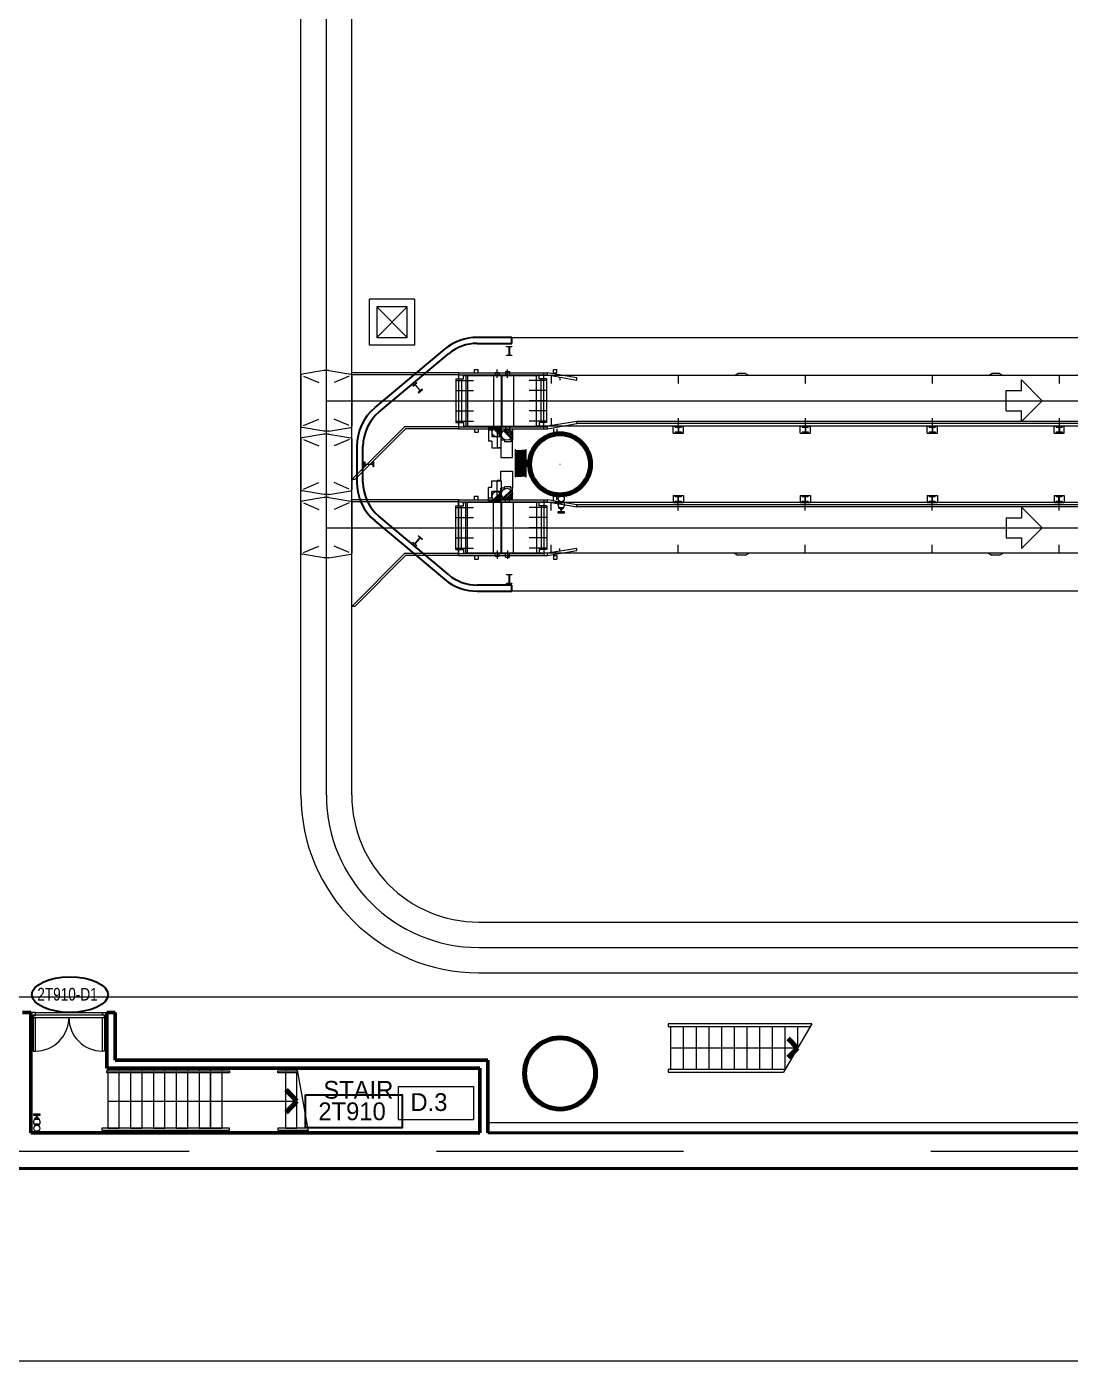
# Model space of a CAD drawing. Header units: metres. Extents: x 1807 to 3745, y 842 to 1968.
# Drawn here: x 3439.5 to 3460.05, y 1254.33 to 1280.62 of the extents above; entities that cross this region are included whole.
import ezdxf
from ezdxf.enums import TextEntityAlignment as Align

# ---------------------------------------------------------------- set-up
doc = ezdxf.new("R2010")
doc.units = ezdxf.units.M
doc.header["$MEASUREMENT"] = 0
doc.linetypes.add('DGN1', pattern=[7.299439, 0, -7.299439])
doc.linetypes.add('DGN2', pattern=[9.732586, 4.866293, -4.866293])
doc.layers.get('0').update_dxf_attribs({"lineweight": 0})
for name, color, linetype, lineweight in [('Level 1', 7, 'Continuous', 0), ('Level 31', 7, 'Continuous', 0), ('Level 33', 7, 'Continuous', 0), ('Primary Door', 7, 'Continuous', 0), ('TRIRIGA DOOR BOX', 7, 'Continuous', 0)]:
    doc.layers.add(name, color=color, linetype=linetype, lineweight=lineweight)
doc.styles.add('Style-CHAR_FAST_FONT', font='CHAR_FAST_FONT.shx', dxfattribs={"height": 0.2})

# ---------------------------------------------------------------- blocks, each defined once
blk = doc.blocks.new('AnonymusCell_234')
at = {"layer": 'Primary Door', "color": 7, "linetype": 'Continuous', "lineweight": 30}
blk.add_ellipse((0, 0), major_axis=(0.75, 0), ratio=0.466667, dxfattribs=at)
at = {"layer": 'Primary Door', "color": 7, "linetype": 'Continuous', "lineweight": 30, "style": 'Style-CHAR_FAST_FONT', "width": 0.799986}
blk.add_text('2T910-D1', height=0.25, dxfattribs=at).set_placement((-0.643, 0.133), align=Align.TOP_LEFT)
blk = doc.blocks.new('RFNUM4_36')
at = {"layer": 'Level 33', "color": 7, "linetype": 'Continuous', "lineweight": 13, "extrusion": (0, 0, -1)}
blk.add_lwpolyline([(0.00154, -0.00207), (-0.00831, -0.00207), (-0.00831, 0.00235), (0.00154, 0.00235)], close=True, dxfattribs=at)
at = {"layer": 'Level 33', "color": 7, "linetype": 'Continuous', "lineweight": 13, "extrusion": (0, 0, -1), "style": 'Style-CHAR_FAST_FONT'}
blk.add_text('D.3', height=0.002333, rotation=180, dxfattribs=at).set_placement((-0.00002, 0), align=Align.MIDDLE_LEFT)

msp = doc.modelspace()

# ---------------------------------------------------------------- linework, layer by layer
at = {"layer": 'Level 1', "color": 7, "linetype": 'Continuous', "lineweight": 0}
for p, q in [((3444.9, 1265.482), (3444.9, 1396.541)), ((3445.9, 1265.482), (3445.9, 1396.541)), ((3447.14, 1275.25), (3446.24, 1275.25)), ((3446.24, 1275.25), (3446.24, 1274.35)), ((3446.39, 1274.5), (3446.99, 1275.1)), ((3446.99, 1274.5), (3446.39, 1275.1)), ((3447.14, 1274.35), (3447.14, 1275.25)), ((3446.24, 1274.35), (3447.14, 1274.35)), ((3446.357, 1273.116), (3447.727, 1274.266)), ((3448.37, 1274.5), (3473.73, 1274.5)), ((3444.9, 1273.749), (3444.9, 1272.751)), ((3445.35, 1273.845), (3444.921, 1273.774)), ((3444.95, 1273.738), (3445.25, 1273.611)), ((3445.45, 1273.845), (3445.35, 1273.845)), ((3445.45, 1273.845), (3445.879, 1273.774)), ((3445.85, 1273.738), (3445.55, 1273.611)), ((3447.28, 1273.8), (3445.9, 1273.8)), ((3447.28, 1273.76), (3445.9, 1273.76)), ((3445.9, 1273.749), (3445.9, 1272.751)), ((3445.9, 1273.749), (3445.9, 1272.751)), ((3448, 1273.8), (3447.28, 1273.8)), ((3448, 1273.76), (3447.28, 1273.76)), ((3448, 1273.8), (3449.754, 1273.8)), ((3448, 1273.8), (3448, 1272.7)), ((3448, 1273.76), (3449.754, 1273.76)), ((3448.097, 1273.75), (3448.147, 1273.75)), ((3448.097, 1273.68), (3448.097, 1273.75)), ((3473.953, 1273.75), (3448.147, 1273.75)), ((3448.17, 1273.75), (3449.562, 1273.75)), ((3448.315, 1273.8), (3448.315, 1273.87)), ((3448.315, 1273.87), (3448.385, 1273.87)), ((3448.385, 1273.8), (3448.385, 1273.87)), ((3448.689, 1273.76), (3448.839, 1273.76)), ((3448.724, 1273.81), (3448.804, 1273.81)), ((3448.724, 1273.81), (3448.724, 1273.76)), ((3448.804, 1273.81), (3448.804, 1273.76)), ((3448.868, 1273.76), (3449.068, 1273.76)), ((3448.928, 1273.83), (3448.928, 1273.76)), ((3448.928, 1273.83), (3449.008, 1273.83)), ((3449.008, 1273.83), (3449.008, 1273.76)), ((3449.589, 1273.75), (3449.539, 1273.75)), ((3449.589, 1273.68), (3449.589, 1273.75)), ((3449.754, 1273.76), (3449.754, 1273.8)), ((3450.328, 1273.7), (3449.754, 1273.8)), ((3449.754, 1273.76), (3450.328, 1273.66)), ((3449.828, 1273.75), (3449.828, 1273.59)), ((3449.868, 1273.8), (3449.868, 1273.87)), ((3449.868, 1273.87), (3449.938, 1273.87)), ((3449.868, 1273.8), (3449.938, 1273.8)), ((3449.938, 1273.8), (3449.938, 1273.87)), ((3452.328, 1273.75), (3452.328, 1273.59)), ((3453.434, 1273.75), (3453.503, 1273.79)), ((3453.653, 1273.79), (3453.503, 1273.79)), ((3453.653, 1273.79), (3453.723, 1273.75)), ((3454.828, 1273.75), (3454.828, 1273.59)), ((3457.328, 1273.75), (3457.328, 1273.59)), ((3458.434, 1273.75), (3458.503, 1273.79)), ((3458.653, 1273.79), (3458.503, 1273.79)), ((3458.653, 1273.79), (3458.723, 1273.75)), ((3459.828, 1273.75), (3459.828, 1273.59)), ((3447.947, 1273.68), (3447.947, 1272.82)), ((3447.947, 1273.68), (3448.097, 1273.68)), ((3447.947, 1273.65), (3448.297, 1273.65)), ((3449.739, 1273.65), (3449.389, 1273.65)), ((3449.739, 1273.68), (3449.589, 1273.68)), ((3449.739, 1272.82), (3449.739, 1273.68)), ((3449.998, 1273.7), (3449.998, 1273.66)), ((3450.328, 1273.66), (3450.328, 1273.7)), ((3459.084, 1273.662), (3459.494, 1273.252)), ((3459.084, 1273.452), (3459.084, 1273.662)), ((3445.399, 1273.249), (3445.401, 1273.251)), ((3445.399, 1273.251), (3445.401, 1273.249)), ((3445.399, 1273.251), (3445.401, 1273.249)), ((3445.401, 1273.251), (3445.399, 1273.249)), ((3447.279, 1273.249), (3447.281, 1273.251)), ((3447.279, 1273.251), (3447.281, 1273.249)), ((3447.947, 1273.45), (3448.297, 1273.45)), ((3447.947, 1273.25), (3448.297, 1273.25)), ((3449.739, 1273.45), (3449.389, 1273.45)), ((3449.739, 1273.25), (3449.389, 1273.25)), ((3458.784, 1273.052), (3458.784, 1273.452)), ((3458.784, 1273.452), (3459.084, 1273.452)), ((3459.084, 1272.842), (3459.494, 1273.252)), ((3447.947, 1273.05), (3448.297, 1273.05)), ((3449.739, 1273.05), (3449.389, 1273.05)), ((3458.784, 1273.052), (3459.084, 1273.052)), ((3459.084, 1272.842), (3459.084, 1273.052)), ((3445.35, 1272.655), (3444.921, 1272.727)), ((3444.95, 1272.762), (3445.25, 1272.889)), ((3445.45, 1272.655), (3445.879, 1272.727)), ((3445.85, 1272.762), (3445.55, 1272.889)), ((3446.94, 1272.74), (3445.9, 1271.7)), ((3446.957, 1272.7), (3445.957, 1271.7)), ((3447.28, 1272.74), (3446.94, 1272.74)), ((3447.28, 1272.7), (3446.957, 1272.7)), ((3448, 1272.74), (3447.28, 1272.74)), ((3448, 1272.7), (3447.28, 1272.7)), ((3447.947, 1272.85), (3448.297, 1272.85)), ((3447.947, 1272.82), (3448.097, 1272.82)), ((3448, 1272.74), (3449.754, 1272.74)), ((3448, 1272.7), (3449.754, 1272.7)), ((3448.097, 1272.82), (3448.097, 1272.75)), ((3448.097, 1272.75), (3448.147, 1272.75)), ((3448.147, 1272.75), (3449.562, 1272.75)), ((3448.315, 1272.7), (3448.315, 1272.63)), ((3448.385, 1272.7), (3448.385, 1272.63)), ((3448.844, 1272.72), (3448.594, 1272.72)), ((3448.594, 1272.72), (3448.594, 1272.67)), ((3448.689, 1272.74), (3448.839, 1272.74)), ((3448.821, 1272.568), (3448.692, 1272.697)), ((3448.833, 1272.586), (3448.709, 1272.709)), ((3448.724, 1272.74), (3448.724, 1272.72)), ((3448.841, 1272.607), (3448.73, 1272.717)), ((3448.844, 1272.634), (3448.757, 1272.72)), ((3449.064, 1272.69), (3448.764, 1272.69)), ((3448.764, 1272.69), (3448.764, 1272.63)), ((3448.804, 1272.74), (3448.804, 1272.72)), ((3448.844, 1272.72), (3448.844, 1272.538)), ((3448.868, 1272.74), (3449.068, 1272.74)), ((3448.928, 1272.74), (3448.928, 1272.69)), ((3449.061, 1272.554), (3448.928, 1272.687)), ((3449.064, 1272.587), (3448.961, 1272.69)), ((3449.008, 1272.74), (3449.008, 1272.69)), ((3449.064, 1272.69), (3449.064, 1272.472)), ((3449.739, 1272.85), (3449.389, 1272.85)), ((3449.589, 1272.75), (3449.539, 1272.75)), ((3449.739, 1272.82), (3449.589, 1272.82)), ((3449.589, 1272.82), (3449.589, 1272.75)), ((3473.953, 1272.75), (3449.589, 1272.75)), ((3450.328, 1272.84), (3449.754, 1272.75)), ((3449.754, 1272.7), (3450.328, 1272.8)), ((3449.754, 1272.7), (3449.754, 1272.75)), ((3449.828, 1272.91), (3449.828, 1272.75)), ((3449.868, 1272.7), (3449.868, 1272.63)), ((3449.938, 1272.7), (3449.938, 1272.63)), ((3469.918, 1272.84), (3450.328, 1272.84)), ((3450.328, 1272.8), (3450.328, 1272.84)), ((3469.328, 1272.8), (3450.328, 1272.8)), ((3452.228, 1272.616), (3452.228, 1272.75)), ((3452.228, 1272.75), (3452.428, 1272.75)), ((3452.268, 1272.74), (3452.388, 1272.74)), ((3452.268, 1272.74), (3452.268, 1272.73)), ((3452.268, 1272.73), (3452.323, 1272.73)), ((3452.288, 1272.75), (3452.288, 1272.74)), ((3452.323, 1272.73), (3452.323, 1272.636)), ((3452.328, 1272.91), (3452.328, 1272.75)), ((3452.333, 1272.73), (3452.388, 1272.73)), ((3452.333, 1272.73), (3452.333, 1272.636)), ((3452.368, 1272.75), (3452.368, 1272.74)), ((3452.388, 1272.74), (3452.388, 1272.73)), ((3452.428, 1272.616), (3452.428, 1272.75)), ((3454.728, 1272.616), (3454.728, 1272.75)), ((3454.728, 1272.75), (3454.928, 1272.75)), ((3454.768, 1272.74), (3454.888, 1272.74)), ((3454.768, 1272.74), (3454.768, 1272.73)), ((3454.768, 1272.73), (3454.823, 1272.73)), ((3454.788, 1272.75), (3454.788, 1272.74)), ((3454.823, 1272.73), (3454.823, 1272.636)), ((3454.828, 1272.91), (3454.828, 1272.75)), ((3454.833, 1272.73), (3454.888, 1272.73)), ((3454.833, 1272.73), (3454.833, 1272.636)), ((3454.868, 1272.75), (3454.868, 1272.74)), ((3454.888, 1272.74), (3454.888, 1272.73)), ((3454.928, 1272.616), (3454.928, 1272.75)), ((3457.228, 1272.616), (3457.228, 1272.75)), ((3457.228, 1272.75), (3457.428, 1272.75)), ((3457.268, 1272.74), (3457.388, 1272.74)), ((3457.268, 1272.74), (3457.268, 1272.73)), ((3457.268, 1272.73), (3457.323, 1272.73)), ((3457.288, 1272.75), (3457.288, 1272.74)), ((3457.323, 1272.73), (3457.323, 1272.636)), ((3457.328, 1272.91), (3457.328, 1272.75)), ((3457.333, 1272.73), (3457.388, 1272.73)), ((3457.333, 1272.73), (3457.333, 1272.636)), ((3457.368, 1272.75), (3457.368, 1272.74)), ((3457.388, 1272.74), (3457.388, 1272.73)), ((3457.428, 1272.616), (3457.428, 1272.75)), ((3459.728, 1272.616), (3459.728, 1272.75)), ((3459.728, 1272.75), (3459.928, 1272.75)), ((3459.768, 1272.74), (3459.888, 1272.74)), ((3459.768, 1272.74), (3459.768, 1272.73)), ((3459.768, 1272.73), (3459.823, 1272.73)), ((3459.788, 1272.75), (3459.788, 1272.74)), ((3459.823, 1272.73), (3459.823, 1272.636)), ((3459.828, 1272.91), (3459.828, 1272.75)), ((3459.833, 1272.73), (3459.888, 1272.73)), ((3459.833, 1272.73), (3459.833, 1272.636)), ((3459.868, 1272.75), (3459.868, 1272.74)), ((3459.888, 1272.74), (3459.888, 1272.73)), ((3459.928, 1272.616), (3459.928, 1272.75)), ((3444.9, 1272.499), (3444.9, 1271.501)), ((3445.35, 1272.595), (3444.921, 1272.523)), ((3444.95, 1272.488), (3445.25, 1272.361)), ((3445.45, 1272.655), (3445.35, 1272.655)), ((3445.45, 1272.595), (3445.35, 1272.595)), ((3445.399, 1272.626), (3445.401, 1272.624)), ((3445.401, 1272.626), (3445.399, 1272.624)), ((3445.45, 1272.595), (3445.879, 1272.523)), ((3445.85, 1272.488), (3445.55, 1272.361)), ((3445.9, 1272.499), (3445.9, 1271.501)), ((3445.9, 1272.499), (3445.9, 1271.501)), ((3448.315, 1272.63), (3448.385, 1272.63)), ((3448.654, 1272.67), (3448.594, 1272.67)), ((3448.654, 1272.67), (3448.654, 1272.538)), ((3448.844, 1272.538), (3448.654, 1272.538)), ((3448.836, 1272.63), (3448.764, 1272.63)), ((3448.836, 1272.63), (3448.836, 1272.472)), ((3448.908, 1272.472), (3448.836, 1272.472)), ((3449.037, 1272.508), (3448.882, 1272.663)), ((3449.051, 1272.529), (3448.903, 1272.677)), ((3448.908, 1272.472), (3448.908, 1272.442)), ((3449.028, 1272.442), (3448.908, 1272.442)), ((3449.064, 1272.472), (3449.028, 1272.472)), ((3449.028, 1272.472), (3449.028, 1272.442)), ((3449.868, 1272.63), (3449.938, 1272.63)), ((3452.228, 1272.616), (3452.428, 1272.616)), ((3452.268, 1272.636), (3452.268, 1272.626)), ((3452.268, 1272.636), (3452.323, 1272.636)), ((3452.268, 1272.626), (3452.388, 1272.626)), ((3452.333, 1272.636), (3452.388, 1272.636)), ((3452.388, 1272.636), (3452.388, 1272.626)), ((3454.728, 1272.616), (3454.928, 1272.616)), ((3454.768, 1272.636), (3454.768, 1272.626)), ((3454.768, 1272.636), (3454.823, 1272.636)), ((3454.768, 1272.626), (3454.888, 1272.626)), ((3454.833, 1272.636), (3454.888, 1272.636)), ((3454.888, 1272.636), (3454.888, 1272.626)), ((3457.228, 1272.616), (3457.428, 1272.616)), ((3457.268, 1272.636), (3457.268, 1272.626)), ((3457.268, 1272.636), (3457.323, 1272.636)), ((3457.268, 1272.626), (3457.388, 1272.626)), ((3457.333, 1272.636), (3457.388, 1272.636)), ((3457.388, 1272.636), (3457.388, 1272.626)), ((3459.728, 1272.616), (3459.928, 1272.616)), ((3459.768, 1272.636), (3459.768, 1272.626)), ((3459.768, 1272.636), (3459.823, 1272.636)), ((3459.768, 1272.626), (3459.888, 1272.626)), ((3459.833, 1272.636), (3459.888, 1272.636)), ((3459.888, 1272.636), (3459.888, 1272.626)), ((3446, 1271.65), (3446, 1272.35)), ((3449.13, 1272.264), (3449.13, 1271.774)), ((3449.149, 1272.264), (3449.149, 1271.774)), ((3449.167, 1272.264), (3449.167, 1271.774)), ((3449.186, 1272.264), (3449.186, 1271.774)), ((3449.204, 1272.264), (3449.204, 1271.774)), ((3449.223, 1272.264), (3449.223, 1271.774)), ((3449.241, 1272.261), (3449.241, 1271.774)), ((3449.241, 1272.261), (3449.241, 1271.774)), ((3449.26, 1272.264), (3449.26, 1271.774)), ((3449.278, 1272.264), (3449.278, 1271.774)), ((3449.297, 1272.264), (3449.297, 1271.774)), ((3449.316, 1272.264), (3449.316, 1271.774)), ((3445.399, 1272.001), (3445.401, 1271.999)), ((3445.401, 1272.001), (3445.399, 1271.999)), ((3449.999, 1271.999), (3450.001, 1272.001)), ((3449.999, 1272.001), (3450.001, 1271.999)), ((3444.95, 1271.512), (3445.25, 1271.639)), ((3445.85, 1271.512), (3445.55, 1271.639)), ((3445.957, 1271.7), (3445.9, 1271.7)), ((3445.35, 1271.405), (3444.921, 1271.477)), ((3445.45, 1271.405), (3445.35, 1271.405)), ((3445.399, 1271.376), (3445.401, 1271.374)), ((3445.401, 1271.376), (3445.399, 1271.374)), ((3445.45, 1271.405), (3445.879, 1271.477)), ((3448.315, 1271.3), (3448.315, 1271.37)), ((3448.315, 1271.37), (3448.385, 1271.37)), ((3448.385, 1271.3), (3448.385, 1271.37)), ((3448.844, 1271.462), (3448.654, 1271.462)), ((3448.654, 1271.33), (3448.654, 1271.462)), ((3448.821, 1271.432), (3448.692, 1271.303)), ((3448.833, 1271.415), (3448.709, 1271.291)), ((3448.841, 1271.393), (3448.73, 1271.283)), ((3448.844, 1271.367), (3448.757, 1271.28)), ((3448.836, 1271.37), (3448.764, 1271.37)), ((3448.764, 1271.31), (3448.764, 1271.37)), ((3448.836, 1271.37), (3448.836, 1271.528)), ((3448.908, 1271.528), (3448.836, 1271.528)), ((3448.844, 1271.28), (3448.844, 1271.462)), ((3449.037, 1271.492), (3448.882, 1271.338)), ((3449.051, 1271.471), (3448.903, 1271.323)), ((3449.028, 1271.558), (3448.908, 1271.558)), ((3448.908, 1271.528), (3448.908, 1271.558)), ((3449.061, 1271.446), (3448.928, 1271.313)), ((3449.064, 1271.413), (3448.961, 1271.31)), ((3449.028, 1271.528), (3449.028, 1271.558)), ((3449.064, 1271.528), (3449.028, 1271.528)), ((3449.064, 1271.31), (3449.064, 1271.528)), ((3449.868, 1271.3), (3449.868, 1271.37)), ((3449.868, 1271.37), (3449.938, 1271.37)), ((3449.938, 1271.3), (3449.938, 1271.37)), ((3452.228, 1271.384), (3452.228, 1271.25)), ((3452.228, 1271.384), (3452.428, 1271.384)), ((3452.268, 1271.374), (3452.388, 1271.374)), ((3452.268, 1271.364), (3452.268, 1271.374)), ((3452.268, 1271.364), (3452.323, 1271.364)), ((3452.323, 1271.27), (3452.323, 1271.364)), ((3452.333, 1271.364), (3452.388, 1271.364)), ((3452.333, 1271.27), (3452.333, 1271.364)), ((3452.388, 1271.364), (3452.388, 1271.374)), ((3452.428, 1271.384), (3452.428, 1271.25)), ((3454.728, 1271.384), (3454.728, 1271.25)), ((3454.728, 1271.384), (3454.928, 1271.384)), ((3454.768, 1271.374), (3454.888, 1271.374)), ((3454.768, 1271.364), (3454.768, 1271.374)), ((3454.768, 1271.364), (3454.823, 1271.364)), ((3454.823, 1271.27), (3454.823, 1271.364)), ((3454.833, 1271.364), (3454.888, 1271.364)), ((3454.833, 1271.27), (3454.833, 1271.364)), ((3454.888, 1271.364), (3454.888, 1271.374)), ((3454.928, 1271.384), (3454.928, 1271.25)), ((3457.228, 1271.384), (3457.228, 1271.25)), ((3457.228, 1271.384), (3457.428, 1271.384)), ((3457.268, 1271.374), (3457.388, 1271.374)), ((3457.268, 1271.364), (3457.268, 1271.374)), ((3457.268, 1271.364), (3457.323, 1271.364)), ((3457.323, 1271.27), (3457.323, 1271.364)), ((3457.333, 1271.364), (3457.388, 1271.364)), ((3457.333, 1271.27), (3457.333, 1271.364)), ((3457.388, 1271.364), (3457.388, 1271.374)), ((3457.428, 1271.384), (3457.428, 1271.25)), ((3459.728, 1271.384), (3459.728, 1271.25)), ((3459.728, 1271.384), (3459.928, 1271.384)), ((3459.768, 1271.374), (3459.888, 1271.374)), ((3459.768, 1271.364), (3459.768, 1271.374)), ((3459.768, 1271.364), (3459.823, 1271.364)), ((3459.823, 1271.27), (3459.823, 1271.364)), ((3459.833, 1271.364), (3459.888, 1271.364)), ((3459.833, 1271.27), (3459.833, 1271.364)), ((3459.888, 1271.364), (3459.888, 1271.374)), ((3459.928, 1271.384), (3459.928, 1271.25)), ((3444.9, 1271.249), (3444.9, 1270.251)), ((3445.35, 1271.345), (3444.921, 1271.273)), ((3444.95, 1271.238), (3445.25, 1271.111)), ((3445.45, 1271.345), (3445.35, 1271.345)), ((3445.45, 1271.345), (3445.879, 1271.273)), ((3445.85, 1271.238), (3445.55, 1271.111)), ((3447.28, 1271.3), (3445.9, 1271.3)), ((3447.28, 1271.26), (3445.9, 1271.26)), ((3445.9, 1271.249), (3445.9, 1270.251)), ((3445.9, 1271.249), (3445.9, 1270.251)), ((3448, 1271.3), (3447.28, 1271.3)), ((3448, 1271.26), (3447.28, 1271.26)), ((3447.947, 1270.32), (3447.947, 1271.18)), ((3447.947, 1271.18), (3448.097, 1271.18)), ((3447.947, 1271.15), (3448.297, 1271.15)), ((3448, 1271.3), (3449.754, 1271.3)), ((3448, 1271.3), (3448, 1270.2)), ((3448, 1271.26), (3449.754, 1271.26)), ((3448.097, 1271.25), (3448.147, 1271.25)), ((3448.097, 1271.18), (3448.097, 1271.25)), ((3473.953, 1271.25), (3448.147, 1271.25)), ((3448.654, 1271.33), (3448.594, 1271.33)), ((3448.594, 1271.28), (3448.594, 1271.33)), ((3448.844, 1271.28), (3448.594, 1271.28)), ((3448.689, 1271.26), (3448.839, 1271.26)), ((3448.724, 1271.26), (3448.724, 1271.28)), ((3449.064, 1271.31), (3448.764, 1271.31)), ((3448.804, 1271.26), (3448.804, 1271.28)), ((3448.868, 1271.26), (3449.068, 1271.26)), ((3448.928, 1271.26), (3448.928, 1271.31)), ((3449.008, 1271.26), (3449.008, 1271.31)), ((3449.739, 1271.15), (3449.389, 1271.15)), ((3449.589, 1271.25), (3449.539, 1271.25)), ((3449.589, 1271.18), (3449.589, 1271.25)), ((3449.739, 1271.18), (3449.589, 1271.18)), ((3449.739, 1271.18), (3449.739, 1270.32)), ((3449.754, 1271.26), (3449.754, 1271.3)), ((3450.328, 1271.2), (3449.754, 1271.3)), ((3449.754, 1271.26), (3450.328, 1271.16)), ((3449.828, 1271.09), (3449.828, 1271.25)), ((3449.976, 1271.243), (3449.976, 1271.258)), ((3450.071, 1271.143), (3449.976, 1271.143)), ((3449.976, 1271.143), (3449.976, 1271.133)), ((3449.976, 1271.133), (3450.071, 1271.133)), ((3449.985, 1271.261), (3449.985, 1271.277)), ((3450.046, 1271.133), (3450.001, 1271.133)), ((3450.001, 1271.133), (3450.001, 1271.124)), ((3450.005, 1271.243), (3450.005, 1271.258)), ((3450.016, 1271.101), (3450.012, 1271.101)), ((3450.013, 1271.121), (3450.013, 1271.133)), ((3450.031, 1271.101), (3450.016, 1271.101)), ((3450.016, 1271.101), (3450.016, 1271.066)), ((3450.036, 1271.101), (3450.031, 1271.101)), ((3450.031, 1271.066), (3450.031, 1271.101)), ((3450.034, 1271.121), (3450.034, 1271.133)), ((3450.042, 1271.243), (3450.042, 1271.258)), ((3450.046, 1271.121), (3450.046, 1271.133)), ((3450.062, 1271.277), (3450.062, 1271.261)), ((3450.07, 1271.258), (3450.071, 1271.258)), ((3450.071, 1271.258), (3450.071, 1271.243)), ((3450.071, 1271.133), (3450.071, 1271.143)), ((3469.328, 1271.2), (3450.328, 1271.2)), ((3450.328, 1271.16), (3450.328, 1271.2)), ((3469.918, 1271.16), (3450.328, 1271.16)), ((3452.228, 1271.25), (3452.428, 1271.25)), ((3452.268, 1271.27), (3452.323, 1271.27)), ((3452.268, 1271.26), (3452.268, 1271.27)), ((3452.268, 1271.26), (3452.388, 1271.26)), ((3452.288, 1271.25), (3452.288, 1271.26)), ((3452.328, 1271.09), (3452.328, 1271.25)), ((3452.333, 1271.27), (3452.388, 1271.27)), ((3452.368, 1271.25), (3452.368, 1271.26)), ((3452.388, 1271.26), (3452.388, 1271.27)), ((3454.728, 1271.25), (3454.928, 1271.25)), ((3454.768, 1271.27), (3454.823, 1271.27)), ((3454.768, 1271.26), (3454.768, 1271.27)), ((3454.768, 1271.26), (3454.888, 1271.26)), ((3454.788, 1271.25), (3454.788, 1271.26)), ((3454.828, 1271.09), (3454.828, 1271.25)), ((3454.833, 1271.27), (3454.888, 1271.27)), ((3454.868, 1271.25), (3454.868, 1271.26)), ((3454.888, 1271.26), (3454.888, 1271.27)), ((3457.228, 1271.25), (3457.428, 1271.25)), ((3457.268, 1271.27), (3457.323, 1271.27)), ((3457.268, 1271.26), (3457.268, 1271.27)), ((3457.268, 1271.26), (3457.388, 1271.26)), ((3457.288, 1271.25), (3457.288, 1271.26)), ((3457.328, 1271.09), (3457.328, 1271.25)), ((3457.333, 1271.27), (3457.388, 1271.27)), ((3457.368, 1271.25), (3457.368, 1271.26)), ((3457.388, 1271.26), (3457.388, 1271.27)), ((3459.084, 1271.158), (3459.494, 1270.748)), ((3459.084, 1271.158), (3459.084, 1270.948)), ((3459.728, 1271.25), (3459.928, 1271.25)), ((3459.768, 1271.27), (3459.823, 1271.27)), ((3459.768, 1271.26), (3459.768, 1271.27)), ((3459.768, 1271.26), (3459.888, 1271.26)), ((3459.788, 1271.25), (3459.788, 1271.26)), ((3459.828, 1271.09), (3459.828, 1271.25)), ((3459.833, 1271.27), (3459.888, 1271.27)), ((3459.868, 1271.25), (3459.868, 1271.26)), ((3459.888, 1271.26), (3459.888, 1271.27)), ((3447.727, 1269.734), (3446.357, 1270.884)), ((3447.947, 1270.95), (3448.297, 1270.95)), ((3449.739, 1270.95), (3449.389, 1270.95)), ((3450.091, 1271.066), (3449.956, 1271.066)), ((3449.956, 1271.066), (3449.956, 1271.046)), ((3449.956, 1271.046), (3450.091, 1271.046)), ((3450.016, 1271.066), (3450.031, 1271.066)), ((3450.091, 1271.046), (3450.091, 1271.066)), ((3458.784, 1270.948), (3458.784, 1270.548)), ((3458.784, 1270.948), (3459.084, 1270.948)), ((3445.399, 1270.749), (3445.401, 1270.751)), ((3445.399, 1270.751), (3445.401, 1270.749)), ((3445.399, 1270.751), (3445.401, 1270.749)), ((3445.401, 1270.751), (3445.399, 1270.749)), ((3447.279, 1270.749), (3447.281, 1270.751)), ((3447.279, 1270.751), (3447.281, 1270.749)), ((3447.947, 1270.75), (3448.297, 1270.75)), ((3449.739, 1270.75), (3449.389, 1270.75)), ((3459.084, 1270.338), (3459.494, 1270.748)), ((3444.95, 1270.262), (3445.25, 1270.389)), ((3445.85, 1270.262), (3445.55, 1270.389)), ((3447.947, 1270.55), (3448.297, 1270.55)), ((3447.947, 1270.35), (3448.297, 1270.35)), ((3447.947, 1270.32), (3448.097, 1270.32)), ((3448.097, 1270.32), (3448.097, 1270.25)), ((3449.739, 1270.55), (3449.389, 1270.55)), ((3449.739, 1270.35), (3449.389, 1270.35)), ((3449.739, 1270.32), (3449.589, 1270.32)), ((3449.589, 1270.32), (3449.589, 1270.25)), ((3450.328, 1270.34), (3449.754, 1270.25)), ((3449.828, 1270.25), (3449.828, 1270.41)), ((3449.998, 1270.3), (3449.998, 1270.34)), ((3450.328, 1270.3), (3450.328, 1270.34)), ((3452.328, 1270.25), (3452.328, 1270.41)), ((3454.828, 1270.25), (3454.828, 1270.41)), ((3457.328, 1270.25), (3457.328, 1270.41)), ((3458.784, 1270.548), (3459.084, 1270.548)), ((3459.084, 1270.548), (3459.084, 1270.338)), ((3459.828, 1270.25), (3459.828, 1270.41)), ((3445.35, 1270.155), (3444.921, 1270.227)), ((3445.45, 1270.155), (3445.35, 1270.155)), ((3445.399, 1270.126), (3445.401, 1270.124)), ((3445.401, 1270.126), (3445.399, 1270.124)), ((3445.45, 1270.155), (3445.879, 1270.227)), ((3446.94, 1270.24), (3445.9, 1269.2)), ((3446.957, 1270.2), (3445.957, 1269.2)), ((3447.28, 1270.24), (3446.94, 1270.24)), ((3447.28, 1270.2), (3446.957, 1270.2)), ((3448, 1270.24), (3447.28, 1270.24)), ((3448, 1270.2), (3447.28, 1270.2)), ((3448, 1270.24), (3449.69, 1270.24)), ((3448, 1270.2), (3449.754, 1270.2)), ((3448.097, 1270.25), (3448.147, 1270.25)), ((3473.953, 1270.25), (3448.147, 1270.25)), ((3448.315, 1270.2), (3448.315, 1270.13)), ((3448.315, 1270.13), (3448.385, 1270.13)), ((3448.385, 1270.2), (3448.385, 1270.13)), ((3448.689, 1270.24), (3448.839, 1270.24)), ((3448.724, 1270.19), (3448.724, 1270.24)), ((3448.724, 1270.19), (3448.804, 1270.19)), ((3448.804, 1270.19), (3448.804, 1270.24)), ((3448.868, 1270.24), (3449.068, 1270.24)), ((3448.928, 1270.17), (3448.928, 1270.24)), ((3448.928, 1270.17), (3449.008, 1270.17)), ((3449.008, 1270.17), (3449.008, 1270.24)), ((3449.589, 1270.25), (3449.539, 1270.25)), ((3449.754, 1270.2), (3450.328, 1270.3)), ((3449.754, 1270.2), (3449.754, 1270.25)), ((3449.868, 1270.2), (3449.938, 1270.2)), ((3449.868, 1270.2), (3449.868, 1270.13)), ((3449.868, 1270.13), (3449.938, 1270.13)), ((3449.938, 1270.2), (3449.938, 1270.13)), ((3453.434, 1270.25), (3453.503, 1270.21)), ((3453.653, 1270.21), (3453.503, 1270.21)), ((3453.653, 1270.21), (3453.723, 1270.25)), ((3458.434, 1270.25), (3458.503, 1270.21)), ((3458.653, 1270.21), (3458.503, 1270.21)), ((3458.653, 1270.21), (3458.723, 1270.25)), ((3473.73, 1269.5), (3448.37, 1269.5)), ((3445.957, 1269.2), (3445.9, 1269.2)), ((3448.4, 1262.982), (3511.6, 1262.982)), ((3448.4, 1261.982), (3511.6, 1261.982)), ((3520.7, 1261.5), (3403.17, 1261.5)), ((3439.58, 1261.2), (3439.58, 1261.1)), ((3439.67, 1261.2), (3439.58, 1261.2)), ((3441.03, 1261.15), (3439.63, 1261.15)), ((3439.63, 1261.15), (3439.63, 1261.1)), ((3439.63, 1261.1), (3439.63, 1261.15)), ((3439.63, 1261.15), (3439.67, 1261.15)), ((3439.67, 1261.15), (3439.67, 1261.2)), ((3439.67, 1261.2), (3440.99, 1261.2)), ((3439.67, 1261.15), (3439.67, 1261.2)), ((3440.99, 1261.15), (3439.67, 1261.15)), ((3440.99, 1261.2), (3440.99, 1261.15)), ((3440.99, 1261.15), (3440.99, 1261.2)), ((3440.99, 1261.2), (3441.08, 1261.2)), ((3441.03, 1261.15), (3440.99, 1261.15)), ((3441.03, 1261.1), (3441.03, 1261.15)), ((3441.03, 1261.1), (3441.03, 1261.15)), ((3441.08, 1261.2), (3441.08, 1261.1)), ((3439.58, 1261.1), (3439.63, 1261.1)), ((3439.67, 1261.1), (3439.63, 1261.1)), ((3439.63, 1261.1), (3439.63, 1260.44)), ((3439.63, 1261.1), (3441.03, 1261.1)), ((3439.67, 1260.44), (3439.67, 1261.1)), ((3440.99, 1260.44), (3440.99, 1261.1)), ((3440.99, 1261.1), (3441.03, 1261.1)), ((3441.03, 1261.1), (3441.03, 1260.44)), ((3441.08, 1261.1), (3441.03, 1261.1)), ((3439.63, 1260.44), (3439.67, 1260.44)), ((3441.03, 1260.44), (3440.99, 1260.44)), ((3454.677, 1260.501), (3452.177, 1260.501)), ((3441.32, 1260.105), (3441.095, 1260.105)), ((3441.095, 1260.105), (3441.095, 1260.055)), ((3441.32, 1260.055), (3441.32, 1260.105)), ((3441.77, 1260.105), (3441.545, 1260.105)), ((3441.545, 1260.105), (3441.545, 1260.055)), ((3441.77, 1260.055), (3441.77, 1260.105)), ((3442.22, 1260.105), (3441.995, 1260.105)), ((3441.995, 1260.105), (3441.995, 1260.055)), ((3442.22, 1260.055), (3442.22, 1260.105)), ((3442.67, 1260.105), (3442.445, 1260.105)), ((3442.445, 1260.105), (3442.445, 1260.055)), ((3442.67, 1260.055), (3442.67, 1260.105)), ((3443.12, 1260.105), (3442.895, 1260.105)), ((3442.895, 1260.105), (3442.895, 1260.055)), ((3443.12, 1260.055), (3443.12, 1260.105)), ((3443.345, 1260.105), (3443.12, 1260.105)), ((3443.12, 1260.105), (3443.12, 1260.055)), ((3443.345, 1260.055), (3443.345, 1260.105)), ((3444.82, 1260.105), (3444.595, 1260.105)), ((3444.595, 1260.105), (3444.595, 1260.055)), ((3444.82, 1260.105), (3445.045, 1258.83)), ((3444.82, 1260.055), (3444.82, 1260.105)), ((3441.08, 1260.015), (3441.08, 1260.055)), ((3441.08, 1260.055), (3443.495, 1260.055)), ((3443.495, 1260.015), (3441.08, 1260.015)), ((3441.095, 1260.055), (3441.32, 1260.055)), ((3441.32, 1260.015), (3441.095, 1260.015)), ((3441.095, 1260.015), (3441.095, 1258.92)), ((3441.32, 1258.92), (3441.32, 1260.015)), ((3441.545, 1260.055), (3441.77, 1260.055)), ((3441.77, 1260.015), (3441.545, 1260.015)), ((3441.545, 1260.015), (3441.545, 1258.92)), ((3441.77, 1258.92), (3441.77, 1260.015)), ((3441.995, 1260.055), (3442.22, 1260.055)), ((3442.22, 1260.015), (3441.995, 1260.015)), ((3441.995, 1260.015), (3441.995, 1258.92)), ((3442.22, 1258.92), (3442.22, 1260.015)), ((3442.445, 1260.055), (3442.67, 1260.055)), ((3442.67, 1260.015), (3442.445, 1260.015)), ((3442.445, 1260.015), (3442.445, 1258.92)), ((3442.67, 1258.92), (3442.67, 1260.015)), ((3442.895, 1260.055), (3443.12, 1260.055)), ((3443.12, 1260.015), (3442.895, 1260.015)), ((3442.895, 1260.015), (3442.895, 1258.92)), ((3443.12, 1260.055), (3443.345, 1260.055)), ((3443.12, 1258.92), (3443.12, 1260.015)), ((3443.345, 1260.015), (3443.12, 1260.015)), ((3443.12, 1260.015), (3443.12, 1258.92)), ((3443.345, 1258.92), (3443.345, 1260.015)), ((3443.495, 1260.055), (3443.495, 1260.015)), ((3444.445, 1260.015), (3444.445, 1260.055)), ((3444.445, 1260.055), (3444.829, 1260.055)), ((3444.836, 1260.015), (3444.445, 1260.015)), ((3444.595, 1260.055), (3444.82, 1260.055)), ((3444.82, 1260.015), (3444.595, 1260.015)), ((3444.595, 1260.015), (3444.595, 1258.92)), ((3444.82, 1258.92), (3444.82, 1260.015)), ((3441.095, 1259.455), (3444.82, 1259.455)), ((3439.632, 1259.198), (3439.632, 1259.178)), ((3439.767, 1259.198), (3439.632, 1259.198)), ((3439.632, 1259.178), (3439.767, 1259.178)), ((3439.652, 1259.111), (3439.652, 1259.101)), ((3439.747, 1259.111), (3439.652, 1259.111)), ((3439.652, 1259.101), (3439.747, 1259.101)), ((3439.677, 1259.123), (3439.677, 1259.111)), ((3439.677, 1259.111), (3439.722, 1259.111)), ((3439.687, 1259.143), (3439.692, 1259.143)), ((3439.689, 1259.123), (3439.689, 1259.111)), ((3439.692, 1259.178), (3439.692, 1259.143)), ((3439.707, 1259.178), (3439.692, 1259.178)), ((3439.692, 1259.143), (3439.707, 1259.143)), ((3439.707, 1259.143), (3439.707, 1259.178)), ((3439.707, 1259.143), (3439.711, 1259.143)), ((3439.71, 1259.123), (3439.71, 1259.111)), ((3439.722, 1259.111), (3439.722, 1259.12)), ((3439.747, 1259.101), (3439.747, 1259.111)), ((3439.767, 1259.178), (3439.767, 1259.198)), ((3511.42, 1259.03), (3448.58, 1259.03)), ((3439.652, 1258.986), (3439.652, 1259.001)), ((3439.653, 1258.986), (3439.652, 1258.986)), ((3439.661, 1258.967), (3439.661, 1258.984)), ((3439.681, 1259.001), (3439.681, 1258.986)), ((3439.718, 1259.001), (3439.718, 1258.986)), ((3439.738, 1258.984), (3439.738, 1258.967)), ((3439.747, 1259.001), (3439.747, 1258.986)), ((3443.495, 1258.92), (3440.98, 1258.92)), ((3440.98, 1258.92), (3440.98, 1258.88)), ((3440.98, 1258.88), (3443.495, 1258.88)), ((3441.095, 1258.92), (3441.32, 1258.92)), ((3441.095, 1258.88), (3441.32, 1258.88)), ((3441.095, 1258.83), (3441.095, 1258.88)), ((3441.32, 1258.83), (3441.095, 1258.83)), ((3441.32, 1258.88), (3441.32, 1258.83)), ((3441.545, 1258.92), (3441.77, 1258.92)), ((3441.545, 1258.88), (3441.77, 1258.88)), ((3441.545, 1258.83), (3441.545, 1258.88)), ((3441.77, 1258.83), (3441.545, 1258.83)), ((3441.77, 1258.88), (3441.77, 1258.83)), ((3441.995, 1258.92), (3442.22, 1258.92)), ((3441.995, 1258.88), (3442.22, 1258.88)), ((3441.995, 1258.83), (3441.995, 1258.88)), ((3442.22, 1258.83), (3441.995, 1258.83)), ((3442.22, 1258.88), (3442.22, 1258.83)), ((3442.445, 1258.92), (3442.67, 1258.92)), ((3442.445, 1258.88), (3442.67, 1258.88)), ((3442.445, 1258.83), (3442.445, 1258.88)), ((3442.67, 1258.83), (3442.445, 1258.83)), ((3442.67, 1258.88), (3442.67, 1258.83)), ((3442.895, 1258.92), (3443.12, 1258.92)), ((3442.895, 1258.88), (3443.12, 1258.88)), ((3442.895, 1258.83), (3442.895, 1258.88)), ((3443.12, 1258.83), (3442.895, 1258.83)), ((3443.12, 1258.92), (3443.345, 1258.92)), ((3443.12, 1258.88), (3443.12, 1258.83)), ((3443.12, 1258.88), (3443.345, 1258.88)), ((3443.12, 1258.83), (3443.12, 1258.88)), ((3443.345, 1258.83), (3443.12, 1258.83)), ((3443.345, 1258.88), (3443.345, 1258.83)), ((3443.495, 1258.88), (3443.495, 1258.92)), ((3445.029, 1258.92), (3444.445, 1258.92)), ((3444.445, 1258.92), (3444.445, 1258.88)), ((3444.445, 1258.88), (3445.036, 1258.88)), ((3444.595, 1258.92), (3444.82, 1258.92)), ((3444.595, 1258.88), (3444.82, 1258.88)), ((3444.595, 1258.83), (3444.595, 1258.88)), ((3444.82, 1258.83), (3444.595, 1258.83)), ((3444.82, 1258.88), (3444.82, 1258.83))]:
    msp.add_line(p, q, dxfattribs=at)
at = {"layer": 'Level 1', "color": 7, "linetype": 'Continuous', "lineweight": 0, "ltscale": 4}
for p, q in [((3445.4, 1265.482), (3445.4, 1396.541)), ((3448.002, 1273.8), (3448.002, 1272.715)), ((3448.147, 1273.75), (3448.147, 1272.75)), ((3448.178, 1273.75), (3448.178, 1272.75)), ((3448.689, 1273.75), (3448.689, 1272.75)), ((3448.764, 1273.7), (3448.764, 1273.864)), ((3448.839, 1273.75), (3448.839, 1272.75)), ((3448.855, 1273.75), (3448.855, 1272.75)), ((3448.968, 1273.7), (3448.968, 1273.864)), ((3449.081, 1273.75), (3449.081, 1272.75)), ((3449.539, 1272.75), (3449.539, 1273.75)), ((3449.684, 1272.7), (3449.684, 1273.785)), ((3448.057, 1273.68), (3448.057, 1272.82)), ((3449.629, 1272.82), (3449.629, 1273.68)), ((3445.4, 1273.25), (3447.28, 1273.25)), ((3447.28, 1273.25), (3474.82, 1273.25)), ((3448.594, 1272.67), (3448.594, 1272.458)), ((3448.654, 1272.458), (3448.594, 1272.458)), ((3448.654, 1272.458), (3448.654, 1272.326)), ((3448.764, 1272.63), (3448.764, 1272.322)), ((3448.844, 1272.326), (3448.844, 1272.538)), ((3449.064, 1272.134), (3449.064, 1272.472)), ((3448.654, 1272.326), (3448.844, 1272.326)), ((3448.836, 1272.322), (3448.764, 1272.322)), ((3448.836, 1272.322), (3448.836, 1272.134)), ((3448.836, 1272.134), (3449.064, 1272.134)), ((3448.654, 1271.674), (3448.844, 1271.674)), ((3448.654, 1271.542), (3448.654, 1271.674)), ((3448.764, 1271.37), (3448.764, 1271.678)), ((3448.836, 1271.678), (3448.764, 1271.678)), ((3448.836, 1271.866), (3449.064, 1271.866)), ((3448.836, 1271.678), (3448.836, 1271.866)), ((3448.844, 1271.674), (3448.844, 1271.462)), ((3449.064, 1271.866), (3449.064, 1271.528)), ((3448.594, 1271.33), (3448.594, 1271.542)), ((3448.654, 1271.542), (3448.594, 1271.542)), ((3448.002, 1270.2), (3448.002, 1271.285)), ((3448.057, 1270.32), (3448.057, 1271.18)), ((3448.147, 1270.25), (3448.147, 1271.25)), ((3448.178, 1270.25), (3448.178, 1271.25)), ((3448.689, 1270.25), (3448.689, 1271.25)), ((3448.839, 1270.25), (3448.839, 1271.25)), ((3448.855, 1270.25), (3448.855, 1271.25)), ((3449.081, 1270.25), (3449.081, 1271.25)), ((3449.539, 1271.25), (3449.539, 1270.25)), ((3449.629, 1271.18), (3449.629, 1270.32)), ((3449.684, 1271.3), (3449.684, 1270.215)), ((3445.4, 1270.75), (3447.28, 1270.75)), ((3447.28, 1270.75), (3474.82, 1270.75)), ((3448.764, 1270.3), (3448.764, 1270.136)), ((3448.968, 1270.3), (3448.968, 1270.136)), ((3448.4, 1262.482), (3511.6, 1262.482))]:
    msp.add_line(p, q, dxfattribs=at)
at = {"layer": 'Level 1', "color": 7, "linetype": 'Continuous', "lineweight": 13}
for p, q in [((3446.99, 1275.1), (3446.39, 1275.1)), ((3446.39, 1275.1), (3446.39, 1274.5)), ((3446.99, 1274.5), (3446.99, 1275.1)), ((3446.39, 1274.5), (3446.99, 1274.5)), ((3448.949, 1274.322), (3449.05, 1274.322)), ((3448.949, 1274.314), (3448.949, 1274.322)), ((3448.989, 1274.314), (3448.949, 1274.314)), ((3448.997, 1274.16), (3448.997, 1274.307)), ((3449.002, 1274.307), (3449.002, 1274.16)), ((3449.05, 1274.314), (3449.009, 1274.314)), ((3449.05, 1274.322), (3449.05, 1274.314)), ((3448.949, 1274.144), (3448.949, 1274.152)), ((3448.949, 1274.152), (3448.989, 1274.152)), ((3449.05, 1274.144), (3448.949, 1274.144)), ((3449.009, 1274.152), (3449.05, 1274.152)), ((3449.05, 1274.152), (3449.05, 1274.144)), ((3447.177, 1273.609), (3447.1, 1273.543)), ((3447.1, 1273.543), (3447.105, 1273.537)), ((3447.105, 1273.537), (3447.136, 1273.564)), ((3447.147, 1273.563), (3447.241, 1273.45)), ((3447.245, 1273.453), (3447.15, 1273.566)), ((3447.151, 1273.576), (3447.183, 1273.603)), ((3447.183, 1273.603), (3447.177, 1273.609)), ((3447.214, 1273.407), (3447.292, 1273.472)), ((3447.287, 1273.479), (3447.255, 1273.452)), ((3447.292, 1273.472), (3447.287, 1273.479)), ((3447.24, 1273.439), (3447.209, 1273.413)), ((3447.209, 1273.413), (3447.214, 1273.407)), ((3449.114, 1272.284), (3449.114, 1271.754)), ((3449.129, 1272.284), (3449.114, 1272.284)), ((3449.129, 1271.754), (3449.129, 1272.284)), ((3449.319, 1272.284), (3449.319, 1271.754)), ((3449.333, 1272.284), (3449.319, 1272.284)), ((3449.333, 1271.754), (3449.333, 1272.284)), ((3446.15, 1271.949), (3446.15, 1272.051)), ((3446.15, 1272.051), (3446.158, 1272.051)), ((3446.158, 1271.949), (3446.15, 1271.949)), ((3446.158, 1272.051), (3446.158, 1272.01)), ((3446.158, 1271.99), (3446.158, 1271.949)), ((3446.166, 1272.002), (3446.312, 1272.002)), ((3446.312, 1271.998), (3446.166, 1271.998)), ((3446.32, 1272.01), (3446.32, 1272.051)), ((3446.32, 1272.051), (3446.328, 1272.051)), ((3446.32, 1271.949), (3446.32, 1271.99)), ((3446.328, 1271.949), (3446.32, 1271.949)), ((3446.328, 1272.051), (3446.328, 1271.949)), ((3449.114, 1271.754), (3449.129, 1271.754)), ((3449.319, 1271.754), (3449.333, 1271.754)), ((3447.209, 1270.587), (3447.214, 1270.593)), ((3447.24, 1270.561), (3447.209, 1270.587)), ((3447.214, 1270.593), (3447.292, 1270.528)), ((3447.1, 1270.457), (3447.105, 1270.463)), ((3447.177, 1270.391), (3447.1, 1270.457)), ((3447.105, 1270.463), (3447.136, 1270.436)), ((3447.147, 1270.437), (3447.241, 1270.55)), ((3447.245, 1270.547), (3447.15, 1270.434)), ((3447.151, 1270.424), (3447.183, 1270.397)), ((3447.183, 1270.397), (3447.177, 1270.391)), ((3447.287, 1270.521), (3447.255, 1270.548)), ((3447.292, 1270.528), (3447.287, 1270.521)), ((3448.949, 1269.82), (3448.949, 1269.828)), ((3448.949, 1269.828), (3449.05, 1269.828)), ((3448.99, 1269.82), (3448.949, 1269.82)), ((3448.997, 1269.666), (3448.997, 1269.812)), ((3449.002, 1269.812), (3449.002, 1269.666)), ((3449.05, 1269.82), (3449.009, 1269.82)), ((3449.05, 1269.828), (3449.05, 1269.82)), ((3448.949, 1269.65), (3448.949, 1269.658)), ((3448.949, 1269.658), (3448.99, 1269.658)), ((3449.05, 1269.65), (3448.949, 1269.65)), ((3449.009, 1269.658), (3449.05, 1269.658)), ((3449.05, 1269.658), (3449.05, 1269.65)), ((3454.956, 1260.977), (3452.127, 1260.977)), ((3452.127, 1260.977), (3452.127, 1260.927)), ((3452.127, 1260.927), (3454.927, 1260.927)), ((3452.177, 1260.927), (3452.177, 1260.075)), ((3452.427, 1260.927), (3452.427, 1260.075)), ((3452.677, 1260.927), (3452.677, 1260.075)), ((3452.927, 1260.927), (3452.927, 1260.075)), ((3453.177, 1260.927), (3453.177, 1260.075)), ((3453.427, 1260.927), (3453.427, 1260.075)), ((3453.677, 1260.927), (3453.677, 1260.075)), ((3453.927, 1260.927), (3453.927, 1260.075)), ((3454.177, 1260.927), (3454.177, 1260.075)), ((3454.956, 1260.977), (3454.398, 1260.025)), ((3454.427, 1260.927), (3454.427, 1260.075)), ((3454.677, 1260.927), (3454.677, 1260.501)), ((3454.427, 1260.075), (3452.127, 1260.075)), ((3452.127, 1260.075), (3452.127, 1260.025)), ((3452.127, 1260.025), (3454.398, 1260.025)), ((3524.2, 1254.33), (3405.77, 1254.33))]:
    msp.add_line(p, q, dxfattribs=at)
at = {"layer": 'Level 1', "color": 7, "linetype": 'Continuous', "lineweight": 30}
for p, q in [((3447.727, 1274.266), (3446.357, 1273.116)), ((3449.05, 1274.5), (3448.37, 1274.5)), ((3448.37, 1274.38), (3449.05, 1274.38)), ((3449.05, 1274.38), (3449.05, 1274.5)), ((3446.434, 1273.024), (3447.804, 1274.174)), ((3446, 1272.35), (3446, 1271.65)), ((3446.12, 1271.65), (3446.12, 1272.35)), ((3449.34, 1272.07), (3449.34, 1271.968)), ((3449.369, 1272.07), (3449.34, 1272.07)), ((3449.34, 1271.968), (3449.369, 1271.968)), ((3449.369, 1271.968), (3449.369, 1272.07)), ((3446.357, 1270.884), (3447.727, 1269.734)), ((3447.804, 1269.826), (3446.434, 1270.976)), ((3449.05, 1269.62), (3448.37, 1269.62)), ((3449.05, 1269.5), (3449.05, 1269.62)), ((3448.37, 1269.5), (3449.05, 1269.5))]:
    msp.add_line(p, q, dxfattribs=at)
at = {"layer": 'Level 1', "color": 7, "linetype": 'DGN1', "lineweight": 0}
for p, q in [((3449.339, 1272.067), (3449.132, 1272.067)), ((3449.339, 1271.971), (3449.132, 1271.971))]:
    msp.add_line(p, q, dxfattribs=at)
at = {"layer": 'Level 1', "color": 7, "linetype": 'Continuous', "lineweight": 53}
for p, q in [((3439.42, 1261.2), (3439.58, 1261.2)), ((3439.58, 1261.2), (3439.58, 1258.83)), ((3441.24, 1261.2), (3441.08, 1261.2)), ((3441.08, 1261.2), (3441.08, 1260.105)), ((3441.24, 1260.265), (3441.24, 1261.2)), ((3441.08, 1260.105), (3448.42, 1260.105)), ((3448.58, 1260.265), (3441.24, 1260.265)), ((3448.42, 1260.105), (3448.42, 1258.83)), ((3448.58, 1260.265), (3448.58, 1258.83)), ((3439.58, 1258.83), (3448.42, 1258.83))]:
    msp.add_line(p, q, dxfattribs=at)
at = {"layer": 'Level 1', "color": 7, "linetype": 'Continuous', "lineweight": 70}
for p, q in [((3454.677, 1260.501), (3454.488, 1260.69)), ((3454.488, 1260.312), (3454.677, 1260.501)), ((3444.82, 1259.455), (3444.608, 1259.678)), ((3444.608, 1259.232), (3444.82, 1259.455))]:
    msp.add_line(p, q, dxfattribs=at)
at = {"layer": 'Level 1', "color": 7, "linetype": 'Continuous', "lineweight": 40}
for p, q in [((3448.58, 1258.83), (3474, 1258.83)), ((3403.57, 1258.13), (3521.2, 1258.13))]:
    msp.add_line(p, q, dxfattribs=at)
at = {"layer": 'Level 1', "color": 7, "linetype": 'DGN2', "lineweight": 0}
msp.add_line((3559.49, 1258.46), (3403.54, 1258.46), dxfattribs=at)
at = {"layer": 'Level 1', "color": 7, "linetype": 'Continuous', "lineweight": 0}
for centre, radius in [((3448.753, 1272.629), 0.091), ((3448.955, 1272.581), 0.109), ((3448.753, 1271.371), 0.091), ((3448.955, 1271.419), 0.109)]:
    msp.add_circle(centre, radius, dxfattribs=at)
at = {"layer": 'Level 1', "color": 7, "linetype": 'Continuous', "lineweight": 70}
for centre, radius in [((3450, 1272), 0.6), ((3450, 1260), 0.7)]:
    msp.add_circle(centre, radius, dxfattribs=at)
at = {"layer": 'Level 1', "color": 7, "linetype": 'Continuous', "lineweight": 13}
for centre in [(3450.024, 1271.323), (3439.699, 1258.921)]:
    msp.add_circle(centre, 0.06, dxfattribs=at)
at = {"layer": 'Level 1', "color": 7, "linetype": 'Continuous', "lineweight": 0}
for centre, radius, start, end in [((3448.37, 1273.5), 1, 90, 130.0101), ((3444.925, 1273.749), 0.025, 99.4624, 180), ((3445.875, 1273.749), 0.025, 360, 80.5376), ((3447, 1272.35), 1, 130.0105, 180), ((3444.925, 1272.751), 0.025, 180, 260.5378), ((3445.875, 1272.751), 0.025, 279.4622, 360), ((3444.925, 1272.499), 0.025, 99.4624, 180), ((3445.875, 1272.499), 0.025, 360, 80.5376), ((3447, 1271.65), 1, 180, 229.9899), ((3444.925, 1271.501), 0.025, 180, 260.5378), ((3445.875, 1271.501), 0.025, 279.4622, 360), ((3444.925, 1271.249), 0.025, 99.4624, 180), ((3445.875, 1271.249), 0.025, 360, 80.5376), ((3449.99, 1271.212), 0.0339, 113.2427, 208.8427), ((3449.897, 1271.147), 0.0799, 357.2159, 37.4014), ((3449.991, 1271.221), 0.04, 68.767, 111.233), ((3449.991, 1271.281), 0.04, 248.767, 291.233), ((3450.007, 1271.123), 0.00618, 166.1244, 346.1244), ((3450.024, 1271.191), 0.0701, 74.7036, 105.2964), ((3450.024, 1271.311), 0.0701, 254.7036, 285.2964), ((3449.992, 1271.102), 0.0205, 359.2613, 50.134), ((3450.024, 1271.129), 0.0127, 214.4192, 325.5808), ((3450.04, 1271.123), 0.00618, 193.8756, 346.1244), ((3450.056, 1271.102), 0.0205, 129.866, 180.7387), ((3450.057, 1271.221), 0.04, 68.767, 111.233), ((3450.057, 1271.281), 0.04, 248.767, 291.233), ((3450.058, 1271.212), 0.0339, 331.1573, 66.7573), ((3450.151, 1271.147), 0.0799, 142.5986, 182.7841), ((3444.925, 1270.251), 0.025, 180, 260.5378), ((3445.875, 1270.251), 0.025, 279.4622, 360), ((3448.37, 1270.5), 1, 229.9895, 270), ((3448.4, 1265.482), 3.5, 180, 270), ((3448.4, 1265.482), 2.5, 180, 270), ((3439.67, 1261.1), 0.66, 270, 0), ((3440.99, 1261.1), 0.66, 180, 270), ((3439.665, 1259.033), 0.0339, 151.1573, 246.7573), ((3439.572, 1259.097), 0.0799, 322.5986, 2.7841), ((3439.683, 1259.122), 0.00618, 13.8756, 166.1244), ((3439.667, 1259.143), 0.0205, 309.866, 0.7387), ((3439.699, 1259.116), 0.0127, 34.4192, 145.5808), ((3439.716, 1259.122), 0.00618, 346.1244, 166.1244), ((3439.731, 1259.143), 0.0205, 179.2613, 230.134), ((3439.827, 1259.097), 0.0799, 177.2159, 217.4014), ((3439.733, 1259.033), 0.0339, 293.2427, 28.8427), ((3439.666, 1258.964), 0.04, 68.767, 111.233), ((3439.666, 1259.024), 0.04, 248.767, 291.233), ((3439.699, 1258.934), 0.0701, 74.7036, 105.2964), ((3439.699, 1259.054), 0.0701, 254.7036, 285.2964), ((3439.732, 1258.964), 0.04, 68.767, 111.233), ((3439.732, 1259.024), 0.04, 248.767, 291.233)]:
    msp.add_arc(centre, radius, start, end, dxfattribs=at)
at = {"layer": 'Level 1', "color": 7, "linetype": 'Continuous', "lineweight": 30}
for centre, radius, start, end in [((3448.37, 1273.5), 1, 90.0003, 130.0096), ((3448.37, 1273.5), 0.88, 90.0003, 130.0096), ((3447, 1272.35), 1, 130.0105, 179.9992), ((3447, 1272.35), 0.88, 130.0105, 179.9992), ((3447, 1271.65), 1, 179.9989, 229.9901), ((3447, 1271.65), 0.88, 179.9989, 229.9901), ((3448.37, 1270.5), 0.88, 229.9904, 269.9991), ((3448.37, 1270.5), 1, 229.9904, 269.9991)]:
    msp.add_arc(centre, radius, start, end, dxfattribs=at)
at = {"layer": 'Level 1', "color": 7, "linetype": 'Continuous', "lineweight": 13}
for centre, start, end in [((3448.989, 1274.307), 0, 90), ((3449.009, 1274.307), 90, 180), ((3448.989, 1274.16), 270, 0), ((3449.009, 1274.16), 180, 270), ((3447.141, 1273.558), 40, 130), ((3447.156, 1273.571), 130, 220), ((3447.235, 1273.445), 310, 40), ((3447.25, 1273.458), 220, 310), ((3446.166, 1272.01), 180, 270), ((3446.166, 1271.99), 90, 180), ((3446.312, 1272.01), 270, 0), ((3446.312, 1271.99), 0, 90), ((3447.141, 1270.442), 230, 320), ((3447.156, 1270.429), 140, 230), ((3447.235, 1270.555), 320, 50), ((3447.25, 1270.542), 50, 140), ((3448.99, 1269.812), 0, 90), ((3449.009, 1269.812), 90, 180), ((3448.99, 1269.666), 270, 0), ((3449.009, 1269.666), 180, 270)]:
    msp.add_arc(centre, 0.0076, start, end, dxfattribs=at)
at = {"layer": 'Level 1', "color": 7, "linetype": 'Continuous', "lineweight": 0, "ltscale": 4}
msp.add_arc((3448.4, 1265.482), 3, 180, 270, dxfattribs=at)
at = {"layer": 'Level 1', "color": 7, "linetype": 'Continuous', "lineweight": 0, "extrusion": (0, 0, -1)}
for centre, major_axis, ratio in [((3449.139, 1272.257), (0, -0.017), 0.578812), ((3449.158, 1272.257), (0, -0.017), 0.578812), ((3449.176, 1272.257), (0, -0.017), 0.578812), ((3449.195, 1272.257), (0, -0.017), 0.578812), ((3449.213, 1272.257), (0, -0.017), 0.578812), ((3449.232, 1272.257), (0, -0.017), 0.578812), ((3449.251, 1271.781), (0, 0.017), 0.578813), ((3449.269, 1271.781), (0, 0.017), 0.578813), ((3449.288, 1271.781), (0, 0.017), 0.578813), ((3449.306, 1271.781), (0, 0.017), 0.578813)]:
    msp.add_ellipse(centre, major_axis=major_axis, ratio=ratio, start_param=1.981756, end_param=4.478097, dxfattribs=at)
at = {"layer": 'Level 1', "color": 7, "linetype": 'Continuous', "lineweight": 0}
for centre, major_axis, ratio in [((3449.251, 1272.257), (0, 0.017), 0.578812), ((3449.269, 1272.257), (0, 0.017), 0.578812), ((3449.288, 1272.257), (0, 0.017), 0.578812), ((3449.306, 1272.257), (0, 0.017), 0.578812), ((3449.139, 1271.781), (0, -0.017), 0.578813), ((3449.158, 1271.781), (0, -0.017), 0.578813), ((3449.176, 1271.781), (0, -0.017), 0.578813), ((3449.195, 1271.781), (0, -0.017), 0.578813), ((3449.213, 1271.781), (0, -0.017), 0.578813), ((3449.232, 1271.781), (0, -0.017), 0.578813)]:
    msp.add_ellipse(centre, major_axis=major_axis, ratio=ratio, start_param=5.123349, end_param=7.619689, dxfattribs=at)
at = {"layer": 'TRIRIGA DOOR BOX', "color": 251, "linetype": 'Continuous', "lineweight": 30, "true_color": 0x555555}
msp.add_lwpolyline([(3444.991, 1259.58), (3446.891, 1259.58), (3446.891, 1258.93), (3444.991, 1258.93)], close=True, dxfattribs=at)

# ---------------------------------------------------------------- block references
at = {"color": 7, "linetype": 'Continuous', "lineweight": 0}
msp.add_blockref('AnonymusCell_234', (3440.352, 1261.553), dxfattribs=at)
at = {"color": 7, "linetype": 'Continuous', "lineweight": 13, "extrusion": (0, 0, -1), "xscale": 149.9997392292361, "yscale": 149.9997392292361, "zscale": 149.9997392292361, "rotation": 180}
msp.add_blockref('RFNUM4_36', (-3447.052, 1259.436), dxfattribs=at)

# ---------------------------------------------------------------- texts
at = {"layer": 'Level 31', "color": 7, "linetype": 'Continuous', "lineweight": 13, "style": 'Style-CHAR_FAST_FONT'}
msp.add_text('STAIR', height=0.35, dxfattribs=at).set_placement((3445.34, 1259.678), align=Align.MIDDLE_LEFT)
at = {"layer": 'Level 33', "color": 7, "linetype": 'Continuous', "lineweight": 30, "style": 'Style-CHAR_FAST_FONT'}
msp.add_text('2T910', height=0.35, dxfattribs=at).set_placement((3445.242, 1259.255), align=Align.MIDDLE_LEFT)

doc.saveas('drawing.dxf')
